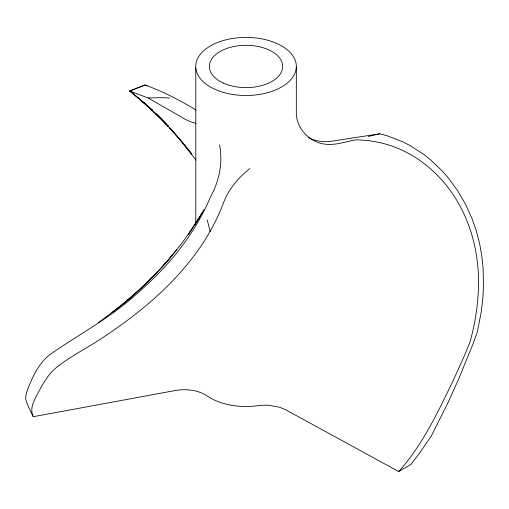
<?xml version="1.0" encoding="UTF-8"?>
<svg xmlns="http://www.w3.org/2000/svg" width="509" height="509" viewBox="0 0 509 509"><rect width="100%" height="100%" fill="white"/><g stroke="black" fill="none" stroke-linecap="round" stroke-linejoin="round"><path stroke-width="0.76" d="M296.327 66.965A50.308 29.045 0 0 1 220.117 91.353A50.308 29.045 0 0 1 221.638 41.051A50.308 29.045 0 0 1 296.327 66.965L296.321 111.751C295.767 129.509 311.61 144.607 329.113 144.403C338.313 144.607 347.113 141.286 356.103 139.835C367.727 140.039 379.294 141.916 390.358 145.51C410.12 152.108 427.764 164.299 441.621 179.785C469.215 210.548 480.897 253.043 478.18 293.808C477.188 310.083 474.401 326.224 470.03 341.933C464.399 356.224 457.935 370.164 451.489 384.104C436.563 414.746 421.726 445.986 398.725 471.55L285.511 409.688L279.53 407.219L269.019 405.298A30.623 17.681 0 0 0 258.012 405.679A50.308 29.045 0 0 1 207.303 396.015C198.039 389.958 186.326 388.672 175.58 390.46L33.295 416.699C30.381 410.827 27.149 404.967 25.641 398.547C25.87 392.045 29.153 385.847 31.628 379.867C36.33 369.311 42.68 359.309 52.484 352.788C81.224 333.039 112.349 316.49 138.136 292.643C168.371 266.411 194.635 234.681 210.211 197.53C219.08 181.528 223.19 163.16 219.525 144.957M33.295 416.699C29.687 409.325 33.2 401.945 36.763 395.423C41.363 386.624 46.122 377.703 53.025 370.45C67.283 357.852 84.634 349.568 100.419 339.153C151.72 305.667 200.635 262.447 223.095 203.893C228.21 189.641 238.04 177.895 249.811 168.543M198.364 219.379L204.02 209.523M202.372 212.412L188.158 234.757L199.083 218.221L194.603 225.099M192.726 227.968L181.834 243.27L166.857 261.734L176.801 249.785M161.779 267.238L167.518 260.996C154.647 275.515 140.713 289.067 125.927 301.633C142.666 287.61 158.044 272.029 172.157 255.378M156.708 272.754C142.806 287.146 127.905 300.571 111.986 312.704L130.349 297.924L122.752 304.204M98.383 322.661L119.577 306.774M398.725 471.55L411.24 464.214L420.186 452.196L431.301 435.959L448.003 402.708L458.253 379.962L472.715 344.65L477.245 332.231L481.291 311.699L482.844 298.35L483.518 285.536L483.041 267.435L481.8 255.855L479.682 243.919L476.558 231.684L472.301 219.252L465.735 204.643L457.445 190.385L447.653 177.119L442.206 170.922L430.239 159.527L423.768 154.412L409.968 145.51L402.676 141.782L387.559 135.909L379.765 133.791L331.614 141.235C323.66 142.437 315.313 141.26 308.187 137.449M368.3 136.457L379.765 133.791M133.517 93.809L152.42 110.097L129.674 91.022L148.119 97.957L162.562 97.645L169.777 98.052M195.87 123.318L190.722 121.804L185.925 119.704L148.119 97.957M131.15 91.773L132.315 92.81L129.687 91.073M196.194 110.116C179.919 100.19 162.918 91.563 145.008 84.92L129.674 91.022L145.186 85.028M145.962 85.404L147.305 86.04M133.479 93.847L157.898 115.638L168.422 126.404L156.282 114.029M144.149 102.805L152.172 110.294M153.317 111.363L168.574 126.665M142.393 101.278L163.459 121.339L178.869 138.155L169.605 127.778L183.164 143.423L191.759 153.953L178.341 137.538L196.048 160.112M155.786 113.577L168.536 126.633M210.192 231.69L207.214 219.92M195.787 67.977L195.787 223.814M223.419 83.113A36.654 21.162 0 0 0 282.317 69.428A36.654 21.162 0 0 0 232.339 46.822A36.654 21.162 0 0 0 223.419 83.113"/></g></svg>
